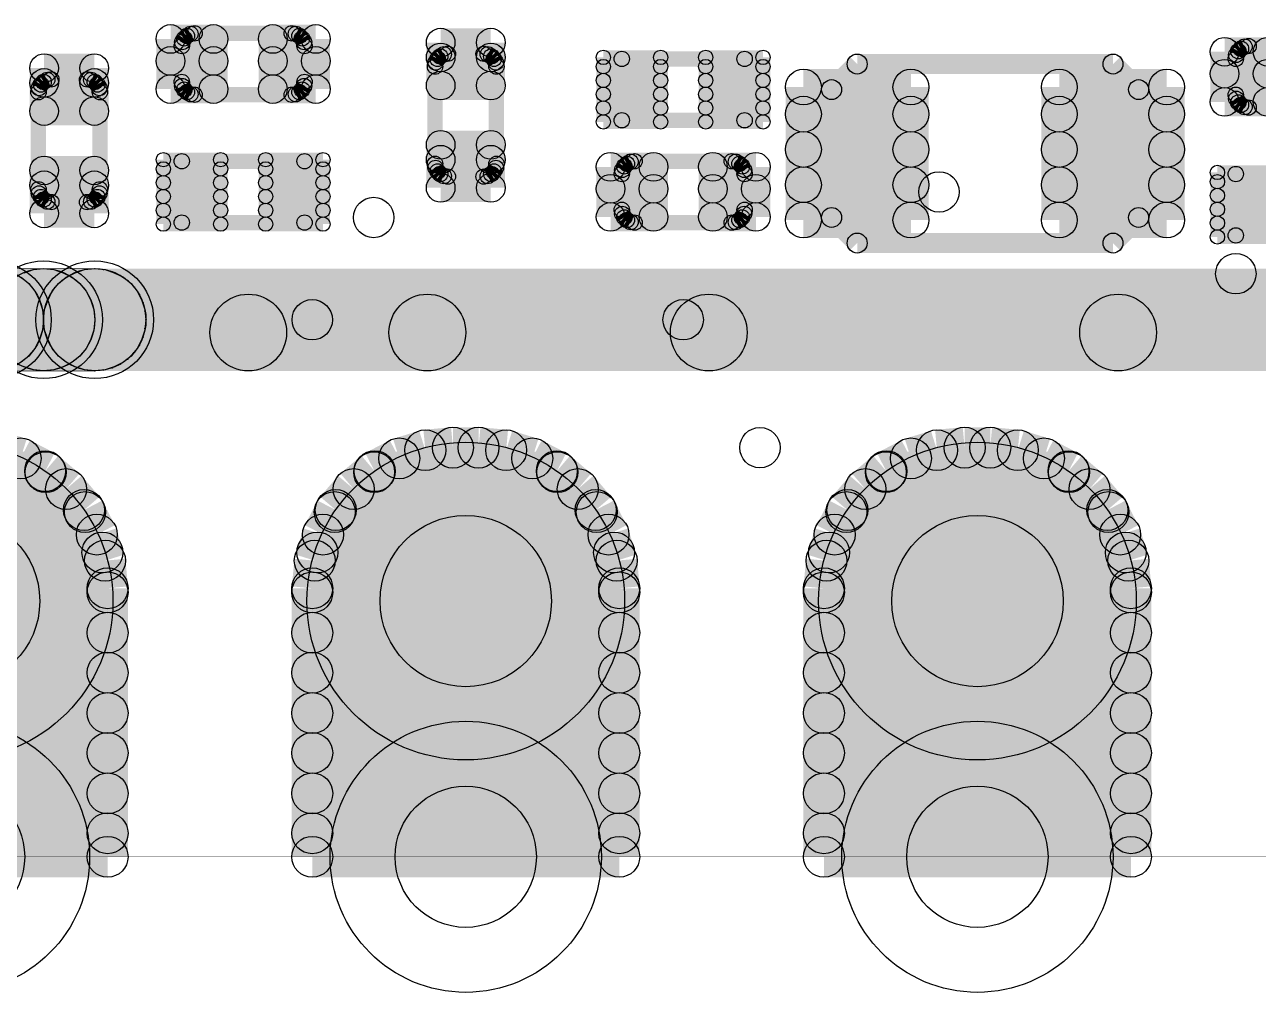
# Model space of a CAD drawing. Extents: x 0 to 126, y 0 to 22.
# Drawn here: x 11.59 to 17.71, y 0.61 to 5.42 of the extents above; entities that cross this region are included whole.
import ezdxf

# ---------------------------------------------------------------- set-up
doc = ezdxf.new("R2010")
doc.units = 0
doc.layers.get('0').update_dxf_attribs({"linetype": 'CONTINUOUS'})
for name, color, linetype in [('SEEEDSTUDIOXIAONRF52840V1_1_GTO', 10, 'CONTINUOUS'), ('SEEEDSTUDIOXIAONRF52840V1_1_GTS', 9, 'CONTINUOUS'), ('SEEEDSTUDIOXIAONRF52840V1_1_TXT', 12, 'CONTINUOUS')]:
    doc.layers.add(name, color=color, linetype=linetype)

# ---------------------------------------------------------------- blocks, each defined once
blk = doc.blocks.new('ROUND_1')
blk.add_circle((0, 0), 0.00127)
blk = doc.blocks.new('ROUND_2')
blk.add_circle((0, 0), 0)
blk = doc.blocks.new('ROUND_35')
blk.add_circle((0, 0), 0.0381)
blk = doc.blocks.new('ROUND_62')
blk.add_circle((0, 0), 0.0495)
blk = doc.blocks.new('ROUND_12')
blk.add_circle((0, 0), 0.2921)
blk = doc.blocks.new('ROUND_26')
blk.add_circle((0, 0), 0.7887)
blk = doc.blocks.new('ROUND_27')
blk.add_circle((0, 0), 0.6731)
blk = doc.blocks.new('ROUND_59')
blk.add_circle((0, 0), 0.1905)
blk = doc.blocks.new('ROUND_67')
blk.add_circle((0, 0), 0.0356)
blk = doc.blocks.new('ROUND_68')
blk.add_circle((0, 0), 0.0711)
blk = doc.blocks.new('ROUND_75')
blk.add_circle((0, 0), 0.0889)
blk = doc.blocks.new('ROUND_18')
blk.add_circle((0, 0), 0.1016)
blk = doc.blocks.new('ROUND_85')
blk.add_circle((0, 0), 0.1003)
blk = doc.blocks.new('ROUND_5')
blk.add_circle((0, 0), 0.254)
blk = doc.blocks.new('ROUND_86')
blk.add_circle((0, 0), 0.3505)
blk = doc.blocks.new('ROUND_87')
blk.add_circle((0, 0), 0.4254)

msp = doc.modelspace()

# ---------------------------------------------------------------- linework, layer by layer
at = {"layer": 'SEEEDSTUDIOXIAONRF52840V1_1_GTO'}
for points, const_width in [([(12.3952, 5.3594), (12.3825, 5.3467)], 0.0762), ([(12.41298, 5.36956), (12.3952, 5.3594)], 0.0762), ([(12.4333, 5.3721), (12.41298, 5.36956)], 0.0762), ([(12.9159, 5.3721), (12.4333, 5.3721)], 0.0762), ([(12.93622, 5.36956), (12.9159, 5.3721)], 0.0762), ([(12.954, 5.3594), (12.93622, 5.36956)], 0.0762), ([(12.9667, 5.3467), (12.954, 5.3594)], 0.0762), ([(12.37234, 5.32892), (12.3698, 5.3086)], 0.0762), ([(12.3698, 5.3086), (12.3698, 5.1308)], 0.0762), ([(12.3825, 5.3467), (12.37234, 5.32892)], 0.0762), ([(12.97686, 5.32892), (12.9667, 5.3467)], 0.0762), ([(12.9794, 5.3086), (12.97686, 5.32892)], 0.0762), ([(12.9794, 5.1308), (12.9794, 5.3086)], 0.0762), ([(17.6149, 5.2832), (17.6276, 5.2959)], 0.0762), ([(17.6276, 5.2959), (17.64538, 5.30606)], 0.0762), ([(17.64538, 5.30606), (17.6657, 5.3086)], 0.0762), ([(17.6657, 5.3086), (18.1483, 5.3086)], 0.0762), ([(13.62964, 5.22732), (13.6398, 5.2451)], 0.0762), ([(13.6398, 5.2451), (13.6525, 5.2578)], 0.0762), ([(13.6525, 5.2578), (13.67028, 5.26796)], 0.0762), ([(13.67028, 5.26796), (13.6906, 5.2705)], 0.0762), ([(13.6906, 5.2705), (13.8684, 5.2705)], 0.0762), ([(13.8684, 5.2705), (13.88872, 5.26796)], 0.0762), ([(13.88872, 5.26796), (13.9065, 5.2578)], 0.0762), ([(13.9065, 5.2578), (13.9192, 5.2451)], 0.0762), ([(13.9192, 5.2451), (13.92936, 5.22732)], 0.0762), ([(14.5542, 4.9403), (14.5542, 5.2451)], 0.0762), ([(14.5542, 5.2451), (15.1638, 5.2451)], 0.0762), ([(15.1638, 5.2451), (15.1638, 4.9403)], 0.0762), ([(15.5956, 5.0927), (15.7226, 5.2197)], 0.09906), ([(15.7226, 5.2197), (16.9926, 5.2197)], 0.09906), ([(16.9926, 5.2197), (17.1196, 5.0927)], 0.09906), ([(17.6022, 5.2451), (17.60474, 5.26542)], 0.0762), ([(17.6022, 5.0673), (17.6022, 5.2451)], 0.0762), ([(17.60474, 5.26542), (17.6149, 5.2832)], 0.0762), ([(13.6271, 5.207), (13.62964, 5.22732)], 0.0762), ([(13.6271, 4.7244), (13.6271, 5.207)], 0.0762), ([(13.92936, 5.22732), (13.9319, 5.207)], 0.0762), ([(13.9319, 5.207), (13.9319, 4.7244)], 0.0762), ([(11.66114, 5.10032), (11.6713, 5.1181)], 0.0762), ([(11.6713, 5.1181), (11.684, 5.1308)], 0.0762), ([(11.684, 5.1308), (11.70178, 5.14096)], 0.0762), ([(11.70178, 5.14096), (11.7221, 5.1435)], 0.0762), ([(11.7221, 5.1435), (11.8999, 5.1435)], 0.0762), ([(11.8999, 5.1435), (11.92022, 5.14096)], 0.0762), ([(11.92022, 5.14096), (11.938, 5.1308)], 0.0762), ([(11.938, 5.1308), (11.9507, 5.1181)], 0.0762), ([(11.9507, 5.1181), (11.96086, 5.10032)], 0.0762), ([(12.3698, 5.1308), (12.37234, 5.11048)], 0.0762), ([(12.37234, 5.11048), (12.3825, 5.0927)], 0.0762), ([(12.9667, 5.0927), (12.97686, 5.11048)], 0.0762), ([(12.97686, 5.11048), (12.9794, 5.1308)], 0.0762), ([(11.6586, 5.08), (11.66114, 5.10032)], 0.0762), ([(11.6586, 4.5974), (11.6586, 5.08)], 0.0762), ([(11.96086, 5.10032), (11.9634, 5.08)], 0.0762), ([(11.9634, 5.08), (11.9634, 4.5974)], 0.0762), ([(12.3825, 5.0927), (12.3952, 5.08)], 0.0762), ([(12.3952, 5.08), (12.41298, 5.06984)], 0.0762), ([(12.41298, 5.06984), (12.4333, 5.0673)], 0.0762), ([(12.4333, 5.0673), (12.9159, 5.0673)], 0.0762), ([(12.9159, 5.0673), (12.93622, 5.06984)], 0.0762), ([(12.93622, 5.06984), (12.954, 5.08)], 0.0762), ([(12.954, 5.08), (12.9667, 5.0927)], 0.0762), ([(15.5956, 4.4577), (15.5956, 5.0927)], 0.09906), ([(17.1196, 5.0927), (17.1196, 4.4577)], 0.09906), ([(17.60474, 5.04698), (17.6022, 5.0673)], 0.0762), ([(17.6149, 5.0292), (17.60474, 5.04698)], 0.0762), ([(17.6276, 5.0165), (17.6149, 5.0292)], 0.0762), ([(17.64538, 5.00634), (17.6276, 5.0165)], 0.0762), ([(17.6657, 5.0038), (17.64538, 5.00634)], 0.0762), ([(18.1483, 5.0038), (17.6657, 5.0038)], 0.0762), ([(15.1638, 4.9403), (14.5542, 4.9403)], 0.0762), ([(12.3698, 4.7371), (12.3698, 4.4323)], 0.0762), ([(12.9794, 4.7371), (12.3698, 4.7371)], 0.0762), ([(12.9794, 4.4323), (12.9794, 4.7371)], 0.0762), ([(13.62964, 4.70408), (13.6271, 4.7244)], 0.0762), ([(13.6398, 4.6863), (13.62964, 4.70408)], 0.0762), ([(13.6525, 4.6736), (13.6398, 4.6863)], 0.0762), ([(13.9192, 4.6863), (13.9065, 4.6736)], 0.0762), ([(13.92936, 4.70408), (13.9192, 4.6863)], 0.0762), ([(13.9319, 4.7244), (13.92936, 4.70408)], 0.0762), ([(14.55674, 4.69392), (14.5542, 4.6736)], 0.0762), ([(14.5669, 4.7117), (14.55674, 4.69392)], 0.0762), ([(14.5796, 4.7244), (14.5669, 4.7117)], 0.0762), ([(14.59738, 4.73456), (14.5796, 4.7244)], 0.0762), ([(14.6177, 4.7371), (14.59738, 4.73456)], 0.0762), ([(15.1003, 4.7371), (14.6177, 4.7371)], 0.0762), ([(15.12062, 4.73456), (15.1003, 4.7371)], 0.0762), ([(15.1384, 4.7244), (15.12062, 4.73456)], 0.0762), ([(15.1511, 4.7117), (15.1384, 4.7244)], 0.0762), ([(15.16126, 4.69392), (15.1511, 4.7117)], 0.0762), ([(15.1638, 4.6736), (15.16126, 4.69392)], 0.0762), ([(13.67028, 4.66344), (13.6525, 4.6736)], 0.0762), ([(13.6906, 4.6609), (13.67028, 4.66344)], 0.0762), ([(13.8684, 4.6609), (13.6906, 4.6609)], 0.0762), ([(13.88872, 4.66344), (13.8684, 4.6609)], 0.0762), ([(13.9065, 4.6736), (13.88872, 4.66344)], 0.0762), ([(14.5542, 4.6736), (14.5542, 4.4958)], 0.0762), ([(15.1638, 4.4958), (15.1638, 4.6736)], 0.0762), ([(17.6022, 4.6736), (18.2118, 4.6736)], 0.0762), ([(17.6022, 4.3688), (17.6022, 4.6736)], 0.0762), ([(11.66114, 4.57708), (11.6586, 4.5974)], 0.0762), ([(11.6713, 4.5593), (11.66114, 4.57708)], 0.0762), ([(11.684, 4.5466), (11.6713, 4.5593)], 0.0762), ([(11.9507, 4.5593), (11.938, 4.5466)], 0.0762), ([(11.96086, 4.57708), (11.9507, 4.5593)], 0.0762), ([(11.9634, 4.5974), (11.96086, 4.57708)], 0.0762), ([(11.70178, 4.53644), (11.684, 4.5466)], 0.0762), ([(11.7221, 4.5339), (11.70178, 4.53644)], 0.0762), ([(11.8999, 4.5339), (11.7221, 4.5339)], 0.0762), ([(11.92022, 4.53644), (11.8999, 4.5339)], 0.0762), ([(11.938, 4.5466), (11.92022, 4.53644)], 0.0762), ([(14.5542, 4.4958), (14.55674, 4.47548)], 0.0762), ([(15.16126, 4.47548), (15.1638, 4.4958)], 0.0762), ([(14.55674, 4.47548), (14.5669, 4.4577)], 0.0762), ([(14.5669, 4.4577), (14.5796, 4.445)], 0.0762), ([(14.5796, 4.445), (14.59738, 4.43484)], 0.0762), ([(14.59738, 4.43484), (14.6177, 4.4323)], 0.0762), ([(15.1003, 4.4323), (15.12062, 4.43484)], 0.0762), ([(15.12062, 4.43484), (15.1384, 4.445)], 0.0762), ([(15.1384, 4.445), (15.1511, 4.4577)], 0.0762), ([(15.1511, 4.4577), (15.16126, 4.47548)], 0.0762), ([(15.7226, 4.3307), (15.5956, 4.4577)], 0.09906), ([(17.1196, 4.4577), (16.9926, 4.3307)], 0.09906), ([(12.3698, 4.4323), (12.9794, 4.4323)], 0.0762), ([(14.6177, 4.4323), (15.1003, 4.4323)], 0.0762), ([(16.9926, 4.3307), (15.7226, 4.3307)], 0.09906), ([(18.2118, 4.3688), (17.6022, 4.3688)], 0.0762), ([(9.271, 3.9497), (19.812, 3.9497)], 0.508), ([(11.938, 4.2037), (11.176, 4.2037)], 0.00254), ([(11.98118, 4.19862), (11.938, 4.2037)], 0.00254), ([(12.02436, 4.18846), (11.98118, 4.19862)], 0.00254), ([(12.065, 4.17068), (12.02436, 4.18846)], 0.00254), ([(12.10056, 4.14528), (12.065, 4.17068)], 0.00254), ([(12.13358, 4.11226), (12.10056, 4.14528)], 0.00254), ([(12.15898, 4.0767), (12.13358, 4.11226)], 0.00254), ([(12.17676, 4.03606), (12.15898, 4.0767)], 0.00254), ([(12.18692, 3.99288), (12.17676, 4.03606)], 0.00254), ([(12.192, 3.9497), (12.18692, 3.99288)], 0.00254), ([(12.18692, 3.90652), (12.192, 3.9497)], 0.00254), ([(12.15898, 3.8227), (12.17676, 3.86334)], 0.00254), ([(12.17676, 3.86334), (12.18692, 3.90652)], 0.00254), ([(12.13358, 3.78714), (12.15898, 3.8227)], 0.00254), ([(12.065, 3.72872), (12.10056, 3.75412)], 0.00254), ([(12.10056, 3.75412), (12.13358, 3.78714)], 0.00254), ([(11.176, 3.6957), (11.938, 3.6957)], 0.00254), ([(11.938, 3.6957), (11.98118, 3.70078)], 0.00254), ([(11.98118, 3.70078), (12.02436, 3.71094)], 0.00254), ([(12.02436, 3.71094), (12.065, 3.72872)], 0.00254), ([(7.747, 1.2827), (24.892, 1.2827)], 0.00254)]:
    msp.add_lwpolyline(points, dxfattribs=dict(at, const_width=const_width))
for points in [[(11.58748, 4.18338), (11.6332, 4.19862)], [(11.6332, 4.19862), (11.684, 4.2037)], [(11.684, 4.2037), (11.7348, 4.19862)], [(11.7348, 4.19862), (11.78052, 4.18338)], [(11.78052, 4.18338), (11.82624, 4.16052)], [(11.79576, 4.16052), (11.84148, 4.18338)], [(11.84148, 4.18338), (11.8872, 4.19862)], [(11.8872, 4.19862), (11.938, 4.2037)], [(11.938, 4.2037), (11.9888, 4.19862)], [(11.9888, 4.19862), (12.03452, 4.18338)], [(12.03452, 4.18338), (12.08024, 4.16052)], [(11.57224, 4.16052), (11.61034, 4.13004)], [(11.61034, 4.13004), (11.64082, 4.09194)], [(11.72718, 4.09194), (11.75766, 4.13004)], [(11.75766, 4.13004), (11.79576, 4.16052)], [(11.82624, 4.16052), (11.86434, 4.13004)], [(11.86434, 4.13004), (11.89482, 4.09194)], [(12.08024, 4.16052), (12.11834, 4.13004)], [(12.11834, 4.13004), (12.14882, 4.09194)], [(11.64082, 4.09194), (11.66368, 4.04622)], [(11.66368, 4.04622), (11.67892, 4.0005)], [(11.68908, 4.0005), (11.70432, 4.04622)], [(11.70432, 4.04622), (11.72718, 4.09194)], [(11.89482, 4.09194), (11.91768, 4.04622)], [(11.91768, 4.04622), (11.93292, 4.0005)], [(12.14882, 4.09194), (12.17168, 4.04622)], [(12.17168, 4.04622), (12.18692, 4.0005)], [(11.67892, 4.0005), (11.684, 3.9497)], [(11.684, 3.9497), (11.68908, 4.0005)], [(11.93292, 4.0005), (11.938, 3.9497)], [(12.18692, 4.0005), (12.192, 3.9497)], [(11.684, 3.9497), (11.67892, 3.8989)], [(11.68908, 3.8989), (11.684, 3.9497)], [(11.938, 3.9497), (11.93292, 3.8989)], [(12.192, 3.9497), (12.18692, 3.8989)], [(11.67892, 3.8989), (11.66368, 3.85318)], [(11.70432, 3.85318), (11.68908, 3.8989)], [(11.93292, 3.8989), (11.91768, 3.85318)], [(12.18692, 3.8989), (12.17168, 3.85318)], [(11.64082, 3.80746), (11.61034, 3.76936)], [(11.66368, 3.85318), (11.64082, 3.80746)], [(11.72718, 3.80746), (11.70432, 3.85318)], [(11.75766, 3.76936), (11.72718, 3.80746)], [(11.89482, 3.80746), (11.86434, 3.76936)], [(11.91768, 3.85318), (11.89482, 3.80746)], [(12.14882, 3.80746), (12.11834, 3.76936)], [(12.17168, 3.85318), (12.14882, 3.80746)], [(11.61034, 3.76936), (11.57224, 3.73888)], [(11.79576, 3.73888), (11.75766, 3.76936)], [(11.82624, 3.73888), (11.78052, 3.71602)], [(11.84148, 3.71602), (11.79576, 3.73888)], [(11.86434, 3.76936), (11.82624, 3.73888)], [(12.08024, 3.73888), (12.03452, 3.71602)], [(12.11834, 3.76936), (12.08024, 3.73888)], [(11.6332, 3.70078), (11.58748, 3.71602)], [(11.684, 3.6957), (11.6332, 3.70078)], [(11.7348, 3.70078), (11.684, 3.6957)], [(11.78052, 3.71602), (11.7348, 3.70078)], [(11.8872, 3.70078), (11.84148, 3.71602)], [(11.938, 3.6957), (11.8872, 3.70078)], [(11.9888, 3.70078), (11.938, 3.6957)], [(12.03452, 3.71602), (11.9888, 3.70078)]]:
    msp.add_lwpolyline(points, dxfattribs=at)
at = {"layer": 'SEEEDSTUDIOXIAONRF52840V1_1_GTS'}
for points, const_width in [([(12.31392, 5.09524), (12.31392, 5.34416)], 0.14224), ([(12.31392, 5.34416), (12.52728, 5.34416)], 0.14224), ([(12.52728, 5.34416), (12.52728, 5.09524)], 0.14224), ([(12.82192, 5.09524), (12.82192, 5.34416)], 0.14224), ([(12.82192, 5.34416), (13.03528, 5.34416)], 0.14224), ([(13.03528, 5.34416), (13.03528, 5.09524)], 0.14224), ([(13.65504, 5.32638), (13.65504, 5.11302)], 0.14224), ([(13.65504, 5.32638), (13.90396, 5.32638)], 0.14224), ([(13.90396, 5.32638), (13.90396, 5.11302)], 0.14224), ([(17.54632, 5.28066), (17.75968, 5.28066)], 0.14224), ([(17.54632, 5.03174), (17.54632, 5.28066)], 0.14224), ([(17.75968, 5.28066), (17.75968, 5.03174)], 0.14224), ([(11.68654, 5.19938), (11.68654, 4.98602)], 0.14224), ([(11.68654, 5.19938), (11.93546, 5.19938)], 0.14224), ([(11.93546, 5.19938), (11.93546, 4.98602)], 0.14224), ([(12.52728, 5.23494), (12.31392, 5.23494)], 0.14224), ([(13.03528, 5.23494), (12.82192, 5.23494)], 0.14224), ([(13.65504, 5.25272), (13.90396, 5.25272)], 0.14224), ([(14.46276, 4.93268), (14.46276, 5.25272)], 0.07112), ([(14.46276, 5.25272), (14.74724, 5.25272)], 0.07112), ([(14.74724, 5.25272), (14.74724, 4.93268)], 0.07112), ([(14.97076, 4.93268), (14.97076, 5.25272)], 0.07112), ([(14.97076, 5.25272), (15.25524, 5.25272)], 0.07112), ([(15.25524, 5.25272), (15.25524, 4.93268)], 0.07112), ([(14.46276, 5.207), (14.74724, 5.207)], 0.07112), ([(14.97076, 5.207), (15.25524, 5.207)], 0.07112), ([(17.54632, 5.17144), (17.75968, 5.17144)], 0.14224), ([(11.68654, 5.12572), (11.93546, 5.12572)], 0.14224), ([(12.31392, 5.09524), (12.52728, 5.09524)], 0.14224), ([(12.82192, 5.09524), (13.03528, 5.09524)], 0.14224), ([(13.90396, 5.11302), (13.65504, 5.11302)], 0.14224), ([(14.74724, 5.13842), (14.46276, 5.13842)], 0.07112), ([(15.25524, 5.13842), (14.97076, 5.13842)], 0.07112), ([(15.4559, 5.1054), (15.9893, 5.1054)], 0.1778), ([(15.4559, 4.445), (15.4559, 5.1054)], 0.1778), ([(15.9893, 5.1054), (15.9893, 4.445)], 0.1778), ([(16.7259, 5.1054), (17.2593, 5.1054)], 0.1778), ([(16.7259, 4.445), (16.7259, 5.1054)], 0.1778), ([(17.2593, 5.1054), (17.2593, 4.445)], 0.1778), ([(14.46276, 5.06984), (14.74724, 5.06984)], 0.07112), ([(14.97076, 5.06984), (15.25524, 5.06984)], 0.07112), ([(17.75968, 5.03174), (17.54632, 5.03174)], 0.14224), ([(11.93546, 4.98602), (11.68654, 4.98602)], 0.14224), ([(14.74724, 5.00126), (14.46276, 5.00126)], 0.07112), ([(15.25524, 5.00126), (14.97076, 5.00126)], 0.07112), ([(15.4559, 4.97078), (15.9893, 4.97078)], 0.1778), ([(16.7259, 4.97078), (17.2593, 4.97078)], 0.1778), ([(14.74724, 4.93268), (14.46276, 4.93268)], 0.07112), ([(15.25524, 4.93268), (14.97076, 4.93268)], 0.07112), ([(13.65504, 4.60502), (13.65504, 4.81838)], 0.14224), ([(13.65504, 4.81838), (13.90396, 4.81838)], 0.14224), ([(13.90396, 4.81838), (13.90396, 4.60502)], 0.14224), ([(15.9893, 4.79552), (15.4559, 4.79552)], 0.1778), ([(17.2593, 4.79552), (16.7259, 4.79552)], 0.1778), ([(12.27836, 4.42468), (12.27836, 4.74472)], 0.07112), ([(12.27836, 4.74472), (12.56284, 4.74472)], 0.07112), ([(12.56284, 4.74472), (12.56284, 4.42468)], 0.07112), ([(12.78636, 4.42468), (12.78636, 4.74472)], 0.07112), ([(12.78636, 4.74472), (13.07084, 4.74472)], 0.07112), ([(13.07084, 4.74472), (13.07084, 4.42468)], 0.07112), ([(13.65504, 4.74472), (13.90396, 4.74472)], 0.14224), ([(14.71168, 4.70916), (14.49832, 4.70916)], 0.14224), ([(14.49832, 4.46024), (14.49832, 4.70916)], 0.14224), ([(14.71168, 4.70916), (14.71168, 4.46024)], 0.14224), ([(15.21968, 4.70916), (15.00632, 4.70916)], 0.14224), ([(15.00632, 4.46024), (15.00632, 4.70916)], 0.14224), ([(15.21968, 4.70916), (15.21968, 4.46024)], 0.14224), ([(11.68654, 4.69138), (11.68654, 4.47802)], 0.14224), ([(11.68654, 4.69138), (11.93546, 4.69138)], 0.14224), ([(11.93546, 4.69138), (11.93546, 4.47802)], 0.14224), ([(12.27836, 4.699), (12.56284, 4.699)], 0.07112), ([(12.78636, 4.699), (13.07084, 4.699)], 0.07112), ([(17.79524, 4.68122), (17.51076, 4.68122)], 0.07112), ([(17.51076, 4.36118), (17.51076, 4.68122)], 0.07112), ([(11.68654, 4.61772), (11.93546, 4.61772)], 0.14224), ([(12.56284, 4.63042), (12.27836, 4.63042)], 0.07112), ([(13.07084, 4.63042), (12.78636, 4.63042)], 0.07112), ([(13.90396, 4.60502), (13.65504, 4.60502)], 0.14224), ([(14.49832, 4.59994), (14.71168, 4.59994)], 0.14224), ([(15.00632, 4.59994), (15.21968, 4.59994)], 0.14224), ([(15.4559, 4.62026), (15.9893, 4.62026)], 0.1778), ([(16.7259, 4.62026), (17.2593, 4.62026)], 0.1778), ([(17.79524, 4.6355), (17.51076, 4.6355)], 0.07112), ([(12.27836, 4.56184), (12.56284, 4.56184)], 0.07112), ([(12.78636, 4.56184), (13.07084, 4.56184)], 0.07112), ([(17.51076, 4.56692), (17.79524, 4.56692)], 0.07112), ([(11.93546, 4.47802), (11.68654, 4.47802)], 0.14224), ([(15.9893, 4.445), (15.4559, 4.445)], 0.1778), ([(17.2593, 4.445), (16.7259, 4.445)], 0.1778), ([(17.79524, 4.49834), (17.51076, 4.49834)], 0.07112), ([(12.56284, 4.49326), (12.27836, 4.49326)], 0.07112), ([(13.07084, 4.49326), (12.78636, 4.49326)], 0.07112), ([(14.71168, 4.46024), (14.49832, 4.46024)], 0.14224), ([(15.21968, 4.46024), (15.00632, 4.46024)], 0.14224), ([(12.56284, 4.42468), (12.27836, 4.42468)], 0.07112), ([(13.07084, 4.42468), (12.78636, 4.42468)], 0.07112), ([(17.51076, 4.42976), (17.79524, 4.42976)], 0.07112), ([(17.79524, 4.36118), (17.51076, 4.36118)], 0.07112), ([(11.938, 4.2037), (11.176, 4.2037)], 0.00254), ([(11.98118, 4.19862), (11.938, 4.2037)], 0.00254), ([(12.02436, 4.18846), (11.98118, 4.19862)], 0.00254), ([(12.065, 4.17068), (12.02436, 4.18846)], 0.00254), ([(12.10056, 4.14528), (12.065, 4.17068)], 0.00254), ([(12.13358, 4.11226), (12.10056, 4.14528)], 0.00254), ([(12.15898, 4.0767), (12.13358, 4.11226)], 0.00254), ([(12.17676, 4.03606), (12.15898, 4.0767)], 0.00254), ([(12.7, 3.8862), (13.589, 3.8862)], 0.381), ([(14.986, 3.8862), (17.018, 3.8862)], 0.381), ([(12.18692, 3.99288), (12.17676, 4.03606)], 0.00254), ([(12.192, 3.9497), (12.18692, 3.99288)], 0.00254), ([(12.18692, 3.90652), (12.192, 3.9497)], 0.00254), ([(12.15898, 3.8227), (12.17676, 3.86334)], 0.00254), ([(12.17676, 3.86334), (12.18692, 3.90652)], 0.00254), ([(12.13358, 3.78714), (12.15898, 3.8227)], 0.00254), ([(12.065, 3.72872), (12.10056, 3.75412)], 0.00254), ([(12.10056, 3.75412), (12.13358, 3.78714)], 0.00254), ([(11.176, 3.6957), (11.938, 3.6957)], 0.00254), ([(11.938, 3.6957), (11.98118, 3.70078)], 0.00254), ([(11.98118, 3.70078), (12.02436, 3.71094)], 0.00254), ([(12.02436, 3.71094), (12.065, 3.72872)], 0.00254), ([(11.44016, 3.302), (11.5697, 3.26136)], 0.2032), ([(13.4493, 3.26136), (13.57884, 3.302)], 0.2032), ([(13.57884, 3.302), (13.716, 3.3147)], 0.2032), ([(13.716, 3.3147), (13.843, 3.3147)], 0.2032), ([(13.843, 3.3147), (13.98016, 3.302)], 0.2032), ([(13.98016, 3.302), (14.1097, 3.26136)], 0.2032), ([(16.11884, 3.302), (15.9893, 3.26136)], 0.2032), ([(16.256, 3.3147), (16.11884, 3.302)], 0.2032), ([(16.383, 3.3147), (16.256, 3.3147)], 0.2032), ([(16.52016, 3.302), (16.383, 3.3147)], 0.2032), ([(16.6497, 3.26136), (16.52016, 3.302)], 0.2032), ([(11.5697, 3.26136), (11.69162, 3.19786)], 0.2032), ([(13.32738, 3.19786), (13.4493, 3.26136)], 0.2032), ([(14.1097, 3.26136), (14.23162, 3.19786)], 0.2032), ([(15.9893, 3.26136), (15.86738, 3.19786)], 0.2032), ([(16.77162, 3.19786), (16.6497, 3.26136)], 0.2032), ([(10.78484, 3.19278), (11.69416, 3.19278)], 0.2032), ([(11.69162, 3.19786), (11.79576, 3.10896)], 0.2032), ([(13.22324, 3.10896), (13.32738, 3.19786)], 0.2032), ([(14.23416, 3.19278), (13.32484, 3.19278)], 0.2032), ([(14.23162, 3.19786), (14.33576, 3.10896)], 0.2032), ([(15.86738, 3.19786), (15.76324, 3.10896)], 0.2032), ([(16.77416, 3.19278), (15.86484, 3.19278)], 0.2032), ([(16.87576, 3.10896), (16.77162, 3.19786)], 0.2032), ([(11.79576, 3.10896), (11.88466, 3.00482)], 0.2032), ([(13.13434, 3.00482), (13.22324, 3.10896)], 0.2032), ([(14.33576, 3.10896), (14.42466, 3.00482)], 0.2032), ([(15.76324, 3.10896), (15.67434, 3.00482)], 0.2032), ([(16.96466, 3.00482), (16.87576, 3.10896)], 0.2032), ([(11.88974, 2.99466), (10.58926, 2.99466)], 0.2032), ([(11.88466, 3.00482), (11.94816, 2.8829)], 0.2032), ([(13.07084, 2.8829), (13.13434, 3.00482)], 0.2032), ([(14.42974, 2.99466), (13.12926, 2.99466)], 0.2032), ([(14.42466, 3.00482), (14.48816, 2.8829)], 0.2032), ([(15.67434, 3.00482), (15.61084, 2.8829)], 0.2032), ([(15.66926, 2.99466), (16.96974, 2.99466)], 0.2032), ([(17.02816, 2.8829), (16.96466, 3.00482)], 0.2032), ([(11.94816, 2.8829), (11.9888, 2.75336)], 0.2032), ([(13.0302, 2.75336), (13.07084, 2.8829)], 0.2032), ([(14.48816, 2.8829), (14.5288, 2.75336)], 0.2032), ([(15.61084, 2.8829), (15.5702, 2.75336)], 0.2032), ([(17.0688, 2.75336), (17.02816, 2.8829)], 0.2032), ([(10.5029, 2.794), (11.9761, 2.794)], 0.2032), ([(13.0429, 2.794), (14.5161, 2.794)], 0.2032), ([(17.0561, 2.794), (15.5829, 2.794)], 0.2032), ([(11.9888, 2.75336), (12.0015, 2.6162)], 0.2032), ([(13.0175, 2.6162), (13.0302, 2.75336)], 0.2032), ([(14.5288, 2.75336), (14.5415, 2.6162)], 0.2032), ([(15.5702, 2.75336), (15.5575, 2.6162)], 0.2032), ([(17.0815, 2.6162), (17.0688, 2.75336)], 0.2032), ([(12.0015, 2.59588), (10.4775, 2.59588)], 0.2032), ([(12.0015, 2.6162), (12.0015, 1.2827)], 0.2032), ([(13.0175, 1.2827), (13.0175, 2.6162)], 0.2032), ([(14.5415, 2.59588), (13.0175, 2.59588)], 0.2032), ([(14.5415, 2.6162), (14.5415, 1.2827)], 0.2032), ([(15.5575, 2.6162), (15.5575, 1.2827)], 0.2032), ([(15.5575, 2.59588), (17.0815, 2.59588)], 0.2032), ([(17.0815, 1.2827), (17.0815, 2.6162)], 0.2032), ([(10.4775, 2.39522), (12.0015, 2.39522)], 0.2032), ([(13.0175, 2.39522), (14.5415, 2.39522)], 0.2032), ([(17.0815, 2.39522), (15.5575, 2.39522)], 0.2032), ([(12.0015, 2.1971), (10.4775, 2.1971)], 0.2032), ([(14.5415, 2.1971), (13.0175, 2.1971)], 0.2032), ([(15.5575, 2.1971), (17.0815, 2.1971)], 0.2032), ([(10.4775, 1.99644), (12.0015, 1.99644)], 0.2032), ([(13.0175, 1.99644), (14.5415, 1.99644)], 0.2032), ([(17.0815, 1.99644), (15.5575, 1.99644)], 0.2032), ([(12.0015, 1.79832), (10.4775, 1.79832)], 0.2032), ([(14.5415, 1.79832), (13.0175, 1.79832)], 0.2032), ([(15.5575, 1.79832), (17.0815, 1.79832)], 0.2032), ([(10.4775, 1.59766), (12.0015, 1.59766)], 0.2032), ([(13.0175, 1.59766), (14.5415, 1.59766)], 0.2032), ([(17.0815, 1.59766), (15.5575, 1.59766)], 0.2032), ([(12.0015, 1.39954), (10.4775, 1.39954)], 0.2032), ([(13.0175, 1.39954), (14.5415, 1.39954)], 0.2032), ([(15.5575, 1.39954), (17.0815, 1.39954)], 0.2032), ([(12.0015, 1.2827), (10.4775, 1.2827)], 0.2032), ([(14.5415, 1.2827), (13.0175, 1.2827)], 0.2032), ([(15.5575, 1.2827), (17.0815, 1.2827)], 0.2032), ([(7.747, 1.2827), (24.892, 1.2827)], 0.00254)]:
    msp.add_lwpolyline(points, dxfattribs=dict(at, const_width=const_width))
for points in [[(11.58748, 4.18338), (11.6332, 4.19862)], [(11.6332, 4.19862), (11.684, 4.2037)], [(11.684, 4.2037), (11.7348, 4.19862)], [(11.7348, 4.19862), (11.78052, 4.18338)], [(11.78052, 4.18338), (11.82624, 4.16052)], [(11.79576, 4.16052), (11.84148, 4.18338)], [(11.84148, 4.18338), (11.8872, 4.19862)], [(11.8872, 4.19862), (11.938, 4.2037)], [(11.938, 4.2037), (11.9888, 4.19862)], [(11.9888, 4.19862), (12.03452, 4.18338)], [(12.03452, 4.18338), (12.08024, 4.16052)], [(11.57224, 4.16052), (11.61034, 4.13004)], [(11.61034, 4.13004), (11.64082, 4.09194)], [(11.72718, 4.09194), (11.75766, 4.13004)], [(11.75766, 4.13004), (11.79576, 4.16052)], [(11.82624, 4.16052), (11.86434, 4.13004)], [(11.86434, 4.13004), (11.89482, 4.09194)], [(12.08024, 4.16052), (12.11834, 4.13004)], [(12.11834, 4.13004), (12.14882, 4.09194)], [(11.64082, 4.09194), (11.66368, 4.04622)], [(11.66368, 4.04622), (11.67892, 4.0005)], [(11.68908, 4.0005), (11.70432, 4.04622)], [(11.70432, 4.04622), (11.72718, 4.09194)], [(11.89482, 4.09194), (11.91768, 4.04622)], [(11.91768, 4.04622), (11.93292, 4.0005)], [(12.14882, 4.09194), (12.17168, 4.04622)], [(12.17168, 4.04622), (12.18692, 4.0005)], [(11.67892, 4.0005), (11.684, 3.9497)], [(11.684, 3.9497), (11.68908, 4.0005)], [(11.93292, 4.0005), (11.938, 3.9497)], [(12.18692, 4.0005), (12.192, 3.9497)], [(11.684, 3.9497), (11.67892, 3.8989)], [(11.68908, 3.8989), (11.684, 3.9497)], [(11.938, 3.9497), (11.93292, 3.8989)], [(12.192, 3.9497), (12.18692, 3.8989)], [(11.67892, 3.8989), (11.66368, 3.85318)], [(11.70432, 3.85318), (11.68908, 3.8989)], [(11.93292, 3.8989), (11.91768, 3.85318)], [(12.18692, 3.8989), (12.17168, 3.85318)], [(11.64082, 3.80746), (11.61034, 3.76936)], [(11.66368, 3.85318), (11.64082, 3.80746)], [(11.72718, 3.80746), (11.70432, 3.85318)], [(11.75766, 3.76936), (11.72718, 3.80746)], [(11.89482, 3.80746), (11.86434, 3.76936)], [(11.91768, 3.85318), (11.89482, 3.80746)], [(12.14882, 3.80746), (12.11834, 3.76936)], [(12.17168, 3.85318), (12.14882, 3.80746)], [(11.61034, 3.76936), (11.57224, 3.73888)], [(11.79576, 3.73888), (11.75766, 3.76936)], [(11.82624, 3.73888), (11.78052, 3.71602)], [(11.84148, 3.71602), (11.79576, 3.73888)], [(11.86434, 3.76936), (11.82624, 3.73888)], [(12.08024, 3.73888), (12.03452, 3.71602)], [(12.11834, 3.76936), (12.08024, 3.73888)], [(11.6332, 3.70078), (11.58748, 3.71602)], [(11.684, 3.6957), (11.6332, 3.70078)], [(11.7348, 3.70078), (11.684, 3.6957)], [(11.78052, 3.71602), (11.7348, 3.70078)], [(11.8872, 3.70078), (11.84148, 3.71602)], [(11.938, 3.6957), (11.8872, 3.70078)], [(11.9888, 3.70078), (11.938, 3.6957)], [(12.03452, 3.71602), (11.9888, 3.70078)]]:
    msp.add_lwpolyline(points, dxfattribs=at)

# ---------------------------------------------------------------- block references
at = {"layer": 'SEEEDSTUDIOXIAONRF52840V1_1_GTO'}
for name, p in [('ROUND_35', (12.3952, 5.3594)), ('ROUND_35', (12.41298, 5.36956)), ('ROUND_35', (12.4333, 5.3721)), ('ROUND_35', (12.9159, 5.3721)), ('ROUND_35', (12.93622, 5.36956)), ('ROUND_35', (12.954, 5.3594)), ('ROUND_35', (12.3698, 5.3086)), ('ROUND_35', (12.3698, 5.3086)), ('ROUND_35', (12.37234, 5.32892)), ('ROUND_35', (12.3825, 5.3467)), ('ROUND_35', (12.9667, 5.3467)), ('ROUND_35', (12.97686, 5.32892)), ('ROUND_35', (12.9794, 5.3086)), ('ROUND_35', (17.6276, 5.2959)), ('ROUND_35', (17.64538, 5.30606)), ('ROUND_35', (17.6657, 5.3086)), ('ROUND_35', (13.6398, 5.2451)), ('ROUND_35', (13.6525, 5.2578)), ('ROUND_35', (13.67028, 5.26796)), ('ROUND_35', (13.6906, 5.2705)), ('ROUND_35', (13.8684, 5.2705)), ('ROUND_35', (13.88872, 5.26796)), ('ROUND_35', (13.9065, 5.2578)), ('ROUND_35', (13.9192, 5.2451)), ('ROUND_35', (14.5542, 5.2451)), ('ROUND_35', (15.1638, 5.2451)), ('ROUND_62', (15.7226, 5.2197)), ('ROUND_62', (16.9926, 5.2197)), ('ROUND_35', (17.6022, 5.2451)), ('ROUND_35', (17.60474, 5.26542)), ('ROUND_35', (17.6149, 5.2832)), ('ROUND_35', (13.6271, 5.207)), ('ROUND_35', (13.62964, 5.22732)), ('ROUND_35', (13.92936, 5.22732)), ('ROUND_35', (13.9319, 5.207)), ('ROUND_35', (11.6713, 5.1181)), ('ROUND_35', (11.684, 5.1308)), ('ROUND_35', (11.70178, 5.14096)), ('ROUND_35', (11.7221, 5.1435)), ('ROUND_35', (11.8999, 5.1435)), ('ROUND_35', (11.92022, 5.14096)), ('ROUND_35', (11.938, 5.1308)), ('ROUND_35', (11.9507, 5.1181)), ('ROUND_35', (12.3698, 5.1308)), ('ROUND_35', (12.37234, 5.11048)), ('ROUND_35', (12.97686, 5.11048)), ('ROUND_35', (12.9794, 5.1308)), ('ROUND_35', (11.6586, 5.08)), ('ROUND_35', (11.66114, 5.10032)), ('ROUND_35', (11.96086, 5.10032)), ('ROUND_35', (11.9634, 5.08)), ('ROUND_35', (11.9634, 5.08)), ('ROUND_35', (12.3825, 5.0927)), ('ROUND_35', (12.3952, 5.08)), ('ROUND_35', (12.41298, 5.06984)), ('ROUND_35', (12.4333, 5.0673)), ('ROUND_35', (12.9159, 5.0673)), ('ROUND_35', (12.93622, 5.06984)), ('ROUND_35', (12.954, 5.08)), ('ROUND_35', (12.9667, 5.0927)), ('ROUND_62', (15.5956, 5.0927)), ('ROUND_62', (17.1196, 5.0927)), ('ROUND_35', (17.6022, 5.0673)), ('ROUND_35', (17.6022, 5.0673)), ('ROUND_35', (17.60474, 5.04698)), ('ROUND_35', (17.6149, 5.0292)), ('ROUND_35', (17.6276, 5.0165)), ('ROUND_35', (17.64538, 5.00634)), ('ROUND_35', (17.6657, 5.0038)), ('ROUND_35', (14.5542, 4.9403)), ('ROUND_35', (14.5542, 4.9403)), ('ROUND_35', (15.1638, 4.9403)), ('ROUND_35', (12.3698, 4.7371)), ('ROUND_35', (12.3698, 4.7371)), ('ROUND_35', (12.9794, 4.7371)), ('ROUND_35', (13.6271, 4.7244)), ('ROUND_35', (13.6271, 4.7244)), ('ROUND_35', (13.62964, 4.70408)), ('ROUND_35', (13.6398, 4.6863)), ('ROUND_35', (13.9192, 4.6863)), ('ROUND_35', (13.92936, 4.70408)), ('ROUND_35', (13.9319, 4.7244)), ('ROUND_35', (14.55674, 4.69392)), ('ROUND_35', (14.5669, 4.7117)), ('ROUND_35', (14.5796, 4.7244)), ('ROUND_35', (14.59738, 4.73456)), ('ROUND_35', (14.6177, 4.7371)), ('ROUND_35', (15.1003, 4.7371)), ('ROUND_35', (15.12062, 4.73456)), ('ROUND_35', (15.1384, 4.7244)), ('ROUND_35', (15.1511, 4.7117)), ('ROUND_35', (15.16126, 4.69392)), ('ROUND_35', (13.6525, 4.6736)), ('ROUND_35', (13.67028, 4.66344)), ('ROUND_35', (13.6906, 4.6609)), ('ROUND_35', (13.8684, 4.6609)), ('ROUND_35', (13.88872, 4.66344)), ('ROUND_35', (13.9065, 4.6736)), ('ROUND_35', (14.5542, 4.6736)), ('ROUND_35', (14.5542, 4.6736)), ('ROUND_35', (15.1638, 4.6736)), ('ROUND_35', (17.6022, 4.6736)), ('ROUND_35', (17.6022, 4.6736)), ('ROUND_35', (11.6586, 4.5974)), ('ROUND_35', (11.66114, 4.57708)), ('ROUND_35', (11.6713, 4.5593)), ('ROUND_35', (11.9507, 4.5593)), ('ROUND_35', (11.96086, 4.57708)), ('ROUND_35', (11.9634, 4.5974)), ('ROUND_35', (11.684, 4.5466)), ('ROUND_35', (11.70178, 4.53644)), ('ROUND_35', (11.7221, 4.5339)), ('ROUND_35', (11.8999, 4.5339)), ('ROUND_35', (11.92022, 4.53644)), ('ROUND_35', (11.938, 4.5466)), ('ROUND_35', (14.5542, 4.4958)), ('ROUND_35', (15.1638, 4.4958)), ('ROUND_35', (14.55674, 4.47548)), ('ROUND_35', (14.5669, 4.4577)), ('ROUND_35', (14.5796, 4.445)), ('ROUND_35', (14.59738, 4.43484)), ('ROUND_35', (15.12062, 4.43484)), ('ROUND_35', (15.1384, 4.445)), ('ROUND_35', (15.1511, 4.4577)), ('ROUND_35', (15.16126, 4.47548)), ('ROUND_62', (15.5956, 4.4577)), ('ROUND_62', (15.5956, 4.4577)), ('ROUND_62', (17.1196, 4.4577)), ('ROUND_35', (12.3698, 4.4323)), ('ROUND_35', (12.9794, 4.4323)), ('ROUND_35', (14.6177, 4.4323)), ('ROUND_35', (15.1003, 4.4323)), ('ROUND_62', (15.7226, 4.3307)), ('ROUND_62', (16.9926, 4.3307)), ('ROUND_35', (17.6022, 4.3688)), ('ROUND_2', (11.938, 4.2037)), ('ROUND_2', (11.684, 4.2037)), ('ROUND_2', (11.8872, 4.19862)), ('ROUND_2', (11.9888, 4.19862)), ('ROUND_2', (11.6332, 4.19862)), ('ROUND_2', (11.7348, 4.19862)), ('ROUND_2', (11.84148, 4.18338)), ('ROUND_2', (12.03452, 4.18338)), ('ROUND_2', (11.78052, 4.18338)), ('ROUND_1', (11.938, 4.2037)), ('ROUND_1', (11.98118, 4.19862)), ('ROUND_1', (12.02436, 4.18846)), ('ROUND_1', (12.065, 4.17068)), ('ROUND_2', (11.79576, 4.16052)), ('ROUND_2', (12.08024, 4.16052)), ('ROUND_2', (11.82624, 4.16052)), ('ROUND_2', (11.75766, 4.13004)), ('ROUND_2', (12.11834, 4.13004)), ('ROUND_2', (11.86434, 4.13004)), ('ROUND_2', (11.61034, 4.13004)), ('ROUND_1', (12.10056, 4.14528)), ('ROUND_1', (12.13358, 4.11226)), ('ROUND_2', (11.72718, 4.09194)), ('ROUND_2', (12.14882, 4.09194)), ('ROUND_2', (11.89482, 4.09194)), ('ROUND_2', (11.64082, 4.09194)), ('ROUND_2', (11.70432, 4.04622)), ('ROUND_2', (12.17168, 4.04622)), ('ROUND_2', (11.91768, 4.04622)), ('ROUND_2', (11.66368, 4.04622)), ('ROUND_1', (12.15898, 4.0767)), ('ROUND_2', (11.68908, 4.0005)), ('ROUND_2', (12.18692, 4.0005)), ('ROUND_2', (11.93292, 4.0005)), ('ROUND_2', (11.67892, 4.0005)), ('ROUND_1', (12.17676, 4.03606)), ('ROUND_1', (12.18692, 3.99288)), ('ROUND_2', (11.684, 3.9497)), ('ROUND_2', (12.192, 3.9497)), ('ROUND_2', (11.684, 3.9497)), ('ROUND_2', (11.938, 3.9497)), ('ROUND_2', (11.684, 3.9497)), ('ROUND_1', (12.192, 3.9497)), ('ROUND_2', (12.18692, 3.8989)), ('ROUND_2', (11.68908, 3.8989)), ('ROUND_2', (11.93292, 3.8989)), ('ROUND_2', (11.67892, 3.8989)), ('ROUND_1', (12.17676, 3.86334)), ('ROUND_1', (12.18692, 3.90652)), ('ROUND_2', (12.17168, 3.85318)), ('ROUND_2', (11.70432, 3.85318)), ('ROUND_2', (11.91768, 3.85318)), ('ROUND_2', (11.66368, 3.85318)), ('ROUND_2', (12.14882, 3.80746)), ('ROUND_2', (11.72718, 3.80746)), ('ROUND_2', (11.89482, 3.80746)), ('ROUND_2', (11.64082, 3.80746)), ('ROUND_1', (12.15898, 3.8227)), ('ROUND_2', (12.11834, 3.76936)), ('ROUND_2', (11.75766, 3.76936)), ('ROUND_2', (11.86434, 3.76936)), ('ROUND_2', (11.61034, 3.76936)), ('ROUND_2', (12.08024, 3.73888)), ('ROUND_2', (11.79576, 3.73888)), ('ROUND_2', (11.82624, 3.73888)), ('ROUND_1', (12.10056, 3.75412)), ('ROUND_1', (12.13358, 3.78714)), ('ROUND_2', (12.03452, 3.71602)), ('ROUND_2', (11.84148, 3.71602)), ('ROUND_2', (11.78052, 3.71602)), ('ROUND_2', (11.9888, 3.70078)), ('ROUND_2', (11.8872, 3.70078)), ('ROUND_2', (11.7348, 3.70078)), ('ROUND_2', (11.6332, 3.70078)), ('ROUND_2', (11.938, 3.6957)), ('ROUND_2', (11.684, 3.6957)), ('ROUND_1', (11.938, 3.6957)), ('ROUND_1', (11.98118, 3.70078)), ('ROUND_1', (12.02436, 3.71094)), ('ROUND_1', (12.065, 3.72872))]:
    msp.add_blockref(name, p, dxfattribs=at)
at = {"layer": 'SEEEDSTUDIOXIAONRF52840V1_1_GTS'}
for name, p in [('ROUND_68', (12.31392, 5.34416)), ('ROUND_68', (12.52728, 5.34416)), ('ROUND_68', (12.82192, 5.34416)), ('ROUND_68', (13.03528, 5.34416)), ('ROUND_68', (13.65504, 5.32638)), ('ROUND_68', (13.65504, 5.32638)), ('ROUND_68', (13.90396, 5.32638)), ('ROUND_68', (17.54632, 5.28066)), ('ROUND_68', (17.54632, 5.28066)), ('ROUND_68', (17.75968, 5.28066)), ('ROUND_68', (11.68654, 5.19938)), ('ROUND_68', (11.68654, 5.19938)), ('ROUND_68', (11.93546, 5.19938)), ('ROUND_68', (12.31392, 5.23494)), ('ROUND_68', (12.52728, 5.23494)), ('ROUND_68', (12.82192, 5.23494)), ('ROUND_68', (13.03528, 5.23494)), ('ROUND_68', (13.65504, 5.25272)), ('ROUND_68', (13.90396, 5.25272)), ('ROUND_67', (14.46276, 5.25272)), ('ROUND_67', (14.74724, 5.25272)), ('ROUND_67', (14.97076, 5.25272)), ('ROUND_67', (15.25524, 5.25272)), ('ROUND_67', (14.46276, 5.207)), ('ROUND_67', (14.74724, 5.207)), ('ROUND_67', (14.97076, 5.207)), ('ROUND_67', (15.25524, 5.207)), ('ROUND_68', (17.54632, 5.17144)), ('ROUND_68', (17.75968, 5.17144)), ('ROUND_68', (11.68654, 5.12572)), ('ROUND_68', (11.93546, 5.12572)), ('ROUND_68', (12.31392, 5.09524)), ('ROUND_68', (12.31392, 5.09524)), ('ROUND_68', (12.52728, 5.09524)), ('ROUND_68', (12.52728, 5.09524)), ('ROUND_68', (12.82192, 5.09524)), ('ROUND_68', (12.82192, 5.09524)), ('ROUND_68', (13.03528, 5.09524)), ('ROUND_68', (13.03528, 5.09524)), ('ROUND_68', (13.65504, 5.11302)), ('ROUND_68', (13.65504, 5.11302)), ('ROUND_68', (13.90396, 5.11302)), ('ROUND_67', (14.46276, 5.13842)), ('ROUND_67', (14.74724, 5.13842)), ('ROUND_67', (14.97076, 5.13842)), ('ROUND_67', (15.25524, 5.13842)), ('ROUND_75', (15.4559, 5.1054)), ('ROUND_75', (15.4559, 5.1054)), ('ROUND_75', (15.9893, 5.1054)), ('ROUND_75', (16.7259, 5.1054)), ('ROUND_75', (16.7259, 5.1054)), ('ROUND_75', (17.2593, 5.1054)), ('ROUND_67', (14.46276, 5.06984)), ('ROUND_67', (14.74724, 5.06984)), ('ROUND_67', (14.97076, 5.06984)), ('ROUND_67', (15.25524, 5.06984)), ('ROUND_68', (17.54632, 5.03174)), ('ROUND_68', (17.75968, 5.03174)), ('ROUND_68', (11.68654, 4.98602)), ('ROUND_68', (11.68654, 4.98602)), ('ROUND_68', (11.93546, 4.98602)), ('ROUND_67', (14.46276, 5.00126)), ('ROUND_67', (14.74724, 5.00126)), ('ROUND_67', (14.97076, 5.00126)), ('ROUND_67', (15.25524, 5.00126)), ('ROUND_75', (15.4559, 4.97078)), ('ROUND_75', (15.9893, 4.97078)), ('ROUND_75', (16.7259, 4.97078)), ('ROUND_75', (17.2593, 4.97078)), ('ROUND_67', (14.46276, 4.93268)), ('ROUND_67', (14.74724, 4.93268)), ('ROUND_67', (14.74724, 4.93268)), ('ROUND_67', (14.97076, 4.93268)), ('ROUND_67', (15.25524, 4.93268)), ('ROUND_67', (15.25524, 4.93268)), ('ROUND_68', (13.65504, 4.81838)), ('ROUND_68', (13.90396, 4.81838)), ('ROUND_75', (15.4559, 4.79552)), ('ROUND_75', (15.9893, 4.79552)), ('ROUND_75', (16.7259, 4.79552)), ('ROUND_75', (17.2593, 4.79552)), ('ROUND_67', (12.27836, 4.74472)), ('ROUND_67', (12.56284, 4.74472)), ('ROUND_67', (12.78636, 4.74472)), ('ROUND_67', (13.07084, 4.74472)), ('ROUND_68', (13.65504, 4.74472)), ('ROUND_68', (13.90396, 4.74472)), ('ROUND_68', (14.49832, 4.70916)), ('ROUND_68', (14.49832, 4.70916)), ('ROUND_68', (14.71168, 4.70916)), ('ROUND_68', (14.71168, 4.70916)), ('ROUND_68', (15.00632, 4.70916)), ('ROUND_68', (15.00632, 4.70916)), ('ROUND_68', (15.21968, 4.70916)), ('ROUND_68', (15.21968, 4.70916)), ('ROUND_68', (11.68654, 4.69138)), ('ROUND_68', (11.68654, 4.69138)), ('ROUND_68', (11.93546, 4.69138)), ('ROUND_67', (12.27836, 4.699)), ('ROUND_67', (12.56284, 4.699)), ('ROUND_67', (12.78636, 4.699)), ('ROUND_67', (13.07084, 4.699)), ('ROUND_67', (17.51076, 4.68122)), ('ROUND_67', (17.51076, 4.68122)), ('ROUND_68', (11.68654, 4.61772)), ('ROUND_68', (11.93546, 4.61772)), ('ROUND_67', (12.27836, 4.63042)), ('ROUND_67', (12.56284, 4.63042)), ('ROUND_67', (12.78636, 4.63042)), ('ROUND_67', (13.07084, 4.63042)), ('ROUND_68', (13.65504, 4.60502)), ('ROUND_68', (13.65504, 4.60502)), ('ROUND_68', (13.90396, 4.60502)), ('ROUND_68', (14.49832, 4.59994)), ('ROUND_68', (14.71168, 4.59994)), ('ROUND_68', (15.00632, 4.59994)), ('ROUND_68', (15.21968, 4.59994)), ('ROUND_75', (15.4559, 4.62026)), ('ROUND_75', (15.9893, 4.62026)), ('ROUND_75', (16.7259, 4.62026)), ('ROUND_75', (17.2593, 4.62026)), ('ROUND_67', (17.51076, 4.6355)), ('ROUND_67', (12.27836, 4.56184)), ('ROUND_67', (12.56284, 4.56184)), ('ROUND_67', (12.78636, 4.56184)), ('ROUND_67', (13.07084, 4.56184)), ('ROUND_67', (17.51076, 4.56692)), ('ROUND_68', (11.68654, 4.47802)), ('ROUND_68', (11.68654, 4.47802)), ('ROUND_68', (11.93546, 4.47802)), ('ROUND_75', (15.4559, 4.445)), ('ROUND_75', (15.9893, 4.445)), ('ROUND_75', (16.7259, 4.445)), ('ROUND_75', (17.2593, 4.445)), ('ROUND_67', (17.51076, 4.49834)), ('ROUND_67', (12.27836, 4.49326)), ('ROUND_67', (12.56284, 4.49326)), ('ROUND_67', (12.78636, 4.49326)), ('ROUND_67', (13.07084, 4.49326)), ('ROUND_68', (14.49832, 4.46024)), ('ROUND_68', (14.71168, 4.46024)), ('ROUND_68', (15.00632, 4.46024)), ('ROUND_68', (15.21968, 4.46024)), ('ROUND_67', (12.27836, 4.42468)), ('ROUND_67', (12.56284, 4.42468)), ('ROUND_67', (12.56284, 4.42468)), ('ROUND_67', (12.78636, 4.42468)), ('ROUND_67', (13.07084, 4.42468)), ('ROUND_67', (13.07084, 4.42468)), ('ROUND_67', (17.51076, 4.42976)), ('ROUND_67', (17.51076, 4.36118)), ('ROUND_12', (11.43, 3.9497)), ('ROUND_12', (11.684, 3.9497)), ('ROUND_12', (11.938, 3.9497)), ('ROUND_2', (11.938, 4.2037)), ('ROUND_2', (11.684, 4.2037)), ('ROUND_2', (11.8872, 4.19862)), ('ROUND_2', (11.9888, 4.19862)), ('ROUND_2', (11.6332, 4.19862)), ('ROUND_2', (11.7348, 4.19862)), ('ROUND_2', (11.84148, 4.18338)), ('ROUND_2', (12.03452, 4.18338)), ('ROUND_2', (11.78052, 4.18338)), ('ROUND_1', (11.938, 4.2037)), ('ROUND_1', (11.98118, 4.19862)), ('ROUND_1', (12.02436, 4.18846)), ('ROUND_1', (12.065, 4.17068)), ('ROUND_2', (11.79576, 4.16052)), ('ROUND_2', (12.08024, 4.16052)), ('ROUND_2', (11.82624, 4.16052)), ('ROUND_2', (11.75766, 4.13004)), ('ROUND_2', (12.11834, 4.13004)), ('ROUND_2', (11.86434, 4.13004)), ('ROUND_2', (11.61034, 4.13004)), ('ROUND_1', (12.10056, 4.14528)), ('ROUND_1', (12.13358, 4.11226)), ('ROUND_2', (11.72718, 4.09194)), ('ROUND_2', (12.14882, 4.09194)), ('ROUND_2', (11.89482, 4.09194)), ('ROUND_2', (11.64082, 4.09194)), ('ROUND_2', (11.70432, 4.04622)), ('ROUND_2', (12.17168, 4.04622)), ('ROUND_2', (11.91768, 4.04622)), ('ROUND_2', (11.66368, 4.04622)), ('ROUND_1', (12.15898, 4.0767)), ('ROUND_59', (12.7, 3.8862)), ('ROUND_59', (13.589, 3.8862)), ('ROUND_59', (14.986, 3.8862)), ('ROUND_59', (17.018, 3.8862)), ('ROUND_2', (11.68908, 4.0005)), ('ROUND_2', (12.18692, 4.0005)), ('ROUND_2', (11.93292, 4.0005)), ('ROUND_2', (11.67892, 4.0005)), ('ROUND_1', (12.17676, 4.03606)), ('ROUND_1', (12.18692, 3.99288)), ('ROUND_2', (11.684, 3.9497)), ('ROUND_2', (12.192, 3.9497)), ('ROUND_2', (11.684, 3.9497)), ('ROUND_2', (11.938, 3.9497)), ('ROUND_2', (11.684, 3.9497)), ('ROUND_1', (12.192, 3.9497)), ('ROUND_2', (12.18692, 3.8989)), ('ROUND_2', (11.68908, 3.8989)), ('ROUND_2', (11.93292, 3.8989)), ('ROUND_2', (11.67892, 3.8989)), ('ROUND_1', (12.17676, 3.86334)), ('ROUND_1', (12.18692, 3.90652)), ('ROUND_2', (12.17168, 3.85318)), ('ROUND_2', (11.70432, 3.85318)), ('ROUND_2', (11.91768, 3.85318)), ('ROUND_2', (11.66368, 3.85318)), ('ROUND_2', (12.14882, 3.80746)), ('ROUND_2', (11.72718, 3.80746)), ('ROUND_2', (11.89482, 3.80746)), ('ROUND_2', (11.64082, 3.80746)), ('ROUND_1', (12.15898, 3.8227)), ('ROUND_2', (12.11834, 3.76936)), ('ROUND_2', (11.75766, 3.76936)), ('ROUND_2', (11.86434, 3.76936)), ('ROUND_2', (11.61034, 3.76936)), ('ROUND_2', (12.08024, 3.73888)), ('ROUND_2', (11.79576, 3.73888)), ('ROUND_2', (11.82624, 3.73888)), ('ROUND_1', (12.10056, 3.75412)), ('ROUND_1', (12.13358, 3.78714)), ('ROUND_2', (12.03452, 3.71602)), ('ROUND_2', (11.84148, 3.71602)), ('ROUND_2', (11.78052, 3.71602)), ('ROUND_2', (11.9888, 3.70078)), ('ROUND_2', (11.8872, 3.70078)), ('ROUND_2', (11.7348, 3.70078)), ('ROUND_2', (11.6332, 3.70078)), ('ROUND_2', (11.938, 3.6957)), ('ROUND_2', (11.684, 3.6957)), ('ROUND_1', (11.938, 3.6957)), ('ROUND_1', (11.98118, 3.70078)), ('ROUND_1', (12.02436, 3.71094)), ('ROUND_1', (12.065, 3.72872)), ('ROUND_18', (13.57884, 3.302)), ('ROUND_18', (13.716, 3.3147)), ('ROUND_18', (13.843, 3.3147)), ('ROUND_18', (13.98016, 3.302)), ('ROUND_18', (16.11884, 3.302)), ('ROUND_18', (16.256, 3.3147)), ('ROUND_18', (16.383, 3.3147)), ('ROUND_18', (16.52016, 3.302)), ('ROUND_26', (11.2395, 2.5527)), ('ROUND_18', (11.5697, 3.26136)), ('ROUND_26', (13.7795, 2.5527)), ('ROUND_18', (13.4493, 3.26136)), ('ROUND_18', (14.1097, 3.26136)), ('ROUND_26', (16.3195, 2.5527)), ('ROUND_18', (15.9893, 3.26136)), ('ROUND_18', (16.6497, 3.26136)), ('ROUND_18', (11.69162, 3.19786)), ('ROUND_18', (11.69416, 3.19278)), ('ROUND_18', (13.32484, 3.19278)), ('ROUND_18', (13.32738, 3.19786)), ('ROUND_18', (14.23162, 3.19786)), ('ROUND_18', (14.23416, 3.19278)), ('ROUND_18', (15.86484, 3.19278)), ('ROUND_18', (15.86738, 3.19786)), ('ROUND_18', (16.77162, 3.19786)), ('ROUND_18', (16.77416, 3.19278)), ('ROUND_18', (11.79576, 3.10896)), ('ROUND_18', (13.22324, 3.10896)), ('ROUND_18', (14.33576, 3.10896)), ('ROUND_18', (15.76324, 3.10896)), ('ROUND_18', (16.87576, 3.10896)), ('ROUND_18', (11.88466, 3.00482)), ('ROUND_18', (11.88974, 2.99466)), ('ROUND_18', (13.12926, 2.99466)), ('ROUND_18', (13.13434, 3.00482)), ('ROUND_18', (14.42466, 3.00482)), ('ROUND_18', (14.42974, 2.99466)), ('ROUND_18', (15.66926, 2.99466)), ('ROUND_18', (15.67434, 3.00482)), ('ROUND_18', (16.96466, 3.00482)), ('ROUND_18', (16.96974, 2.99466)), ('ROUND_18', (11.94816, 2.8829)), ('ROUND_18', (13.07084, 2.8829)), ('ROUND_18', (14.48816, 2.8829)), ('ROUND_18', (15.61084, 2.8829)), ('ROUND_18', (17.02816, 2.8829)), ('ROUND_18', (11.9761, 2.794)), ('ROUND_18', (13.0429, 2.794)), ('ROUND_18', (14.5161, 2.794)), ('ROUND_18', (15.5829, 2.794)), ('ROUND_18', (17.0561, 2.794)), ('ROUND_18', (11.9888, 2.75336)), ('ROUND_18', (13.0302, 2.75336)), ('ROUND_18', (14.5288, 2.75336)), ('ROUND_18', (15.5702, 2.75336)), ('ROUND_18', (17.0688, 2.75336)), ('ROUND_18', (12.0015, 2.6162)), ('ROUND_18', (12.0015, 2.59588)), ('ROUND_18', (13.0175, 2.6162)), ('ROUND_18', (13.0175, 2.59588)), ('ROUND_18', (14.5415, 2.6162)), ('ROUND_18', (14.5415, 2.59588)), ('ROUND_18', (15.5575, 2.6162)), ('ROUND_18', (15.5575, 2.59588)), ('ROUND_18', (17.0815, 2.6162)), ('ROUND_18', (17.0815, 2.59588)), ('ROUND_18', (12.0015, 2.39522)), ('ROUND_18', (13.0175, 2.39522)), ('ROUND_18', (14.5415, 2.39522)), ('ROUND_18', (15.5575, 2.39522)), ('ROUND_18', (17.0815, 2.39522)), ('ROUND_18', (12.0015, 2.1971)), ('ROUND_18', (13.0175, 2.1971)), ('ROUND_18', (14.5415, 2.1971)), ('ROUND_18', (15.5575, 2.1971)), ('ROUND_18', (17.0815, 2.1971)), ('ROUND_18', (12.0015, 1.99644)), ('ROUND_18', (13.0175, 1.99644)), ('ROUND_18', (14.5415, 1.99644)), ('ROUND_18', (15.5575, 1.99644)), ('ROUND_18', (17.0815, 1.99644)), ('ROUND_27', (11.2395, 1.2827)), ('ROUND_18', (12.0015, 1.79832)), ('ROUND_18', (13.0175, 1.79832)), ('ROUND_27', (13.7795, 1.2827)), ('ROUND_18', (14.5415, 1.79832)), ('ROUND_18', (15.5575, 1.79832)), ('ROUND_27', (16.3195, 1.2827)), ('ROUND_18', (17.0815, 1.79832)), ('ROUND_18', (12.0015, 1.59766)), ('ROUND_18', (13.0175, 1.59766)), ('ROUND_18', (14.5415, 1.59766)), ('ROUND_18', (15.5575, 1.59766)), ('ROUND_18', (17.0815, 1.59766)), ('ROUND_18', (12.0015, 1.39954)), ('ROUND_18', (13.0175, 1.39954)), ('ROUND_18', (14.5415, 1.39954)), ('ROUND_18', (15.5575, 1.39954)), ('ROUND_18', (17.0815, 1.39954)), ('ROUND_18', (12.0015, 1.2827)), ('ROUND_18', (13.0175, 1.2827)), ('ROUND_18', (14.5415, 1.2827)), ('ROUND_18', (14.5415, 1.2827)), ('ROUND_18', (15.5575, 1.2827)), ('ROUND_18', (15.5575, 1.2827)), ('ROUND_18', (17.0815, 1.2827))]:
    msp.add_blockref(name, p, dxfattribs=at)
at = {"layer": 'SEEEDSTUDIOXIAONRF52840V1_1_TXT'}
for name, p in [('ROUND_85', (16.129, 4.5847)), ('ROUND_85', (13.3223, 4.4577)), ('ROUND_85', (17.6022, 4.1783)), ('ROUND_5', (11.43, 3.9497)), ('ROUND_5', (11.684, 3.9497)), ('ROUND_5', (11.938, 3.9497)), ('ROUND_85', (13.0175, 3.9497)), ('ROUND_85', (14.859, 3.9497)), ('ROUND_85', (15.24, 3.3147)), ('ROUND_87', (11.2395, 2.5527)), ('ROUND_87', (13.7795, 2.5527)), ('ROUND_87', (16.3195, 2.5527)), ('ROUND_86', (11.2395, 1.2827)), ('ROUND_86', (13.7795, 1.2827)), ('ROUND_86', (16.3195, 1.2827))]:
    msp.add_blockref(name, p, dxfattribs=at)

doc.saveas('drawing.dxf')
